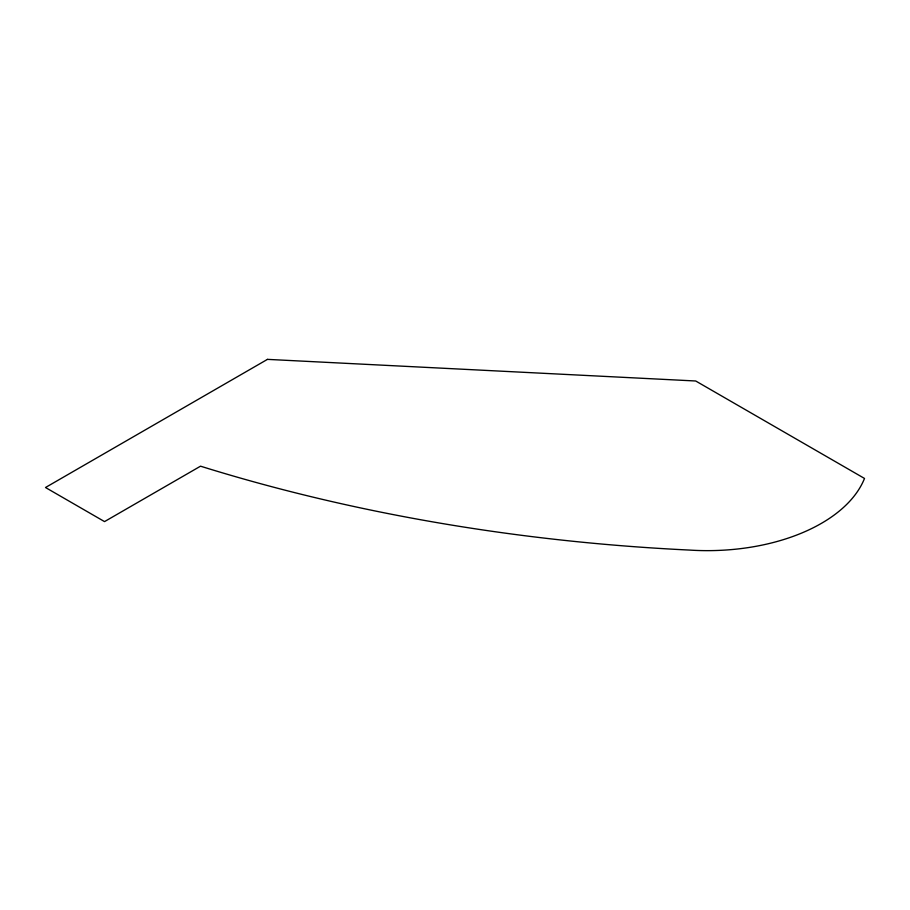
<?xml version="1.0" encoding="UTF-8"?>
<svg xmlns="http://www.w3.org/2000/svg" width="910" height="910" viewBox="0 0 910 910"><rect width="100%" height="100%" fill="white"/><g stroke="black" fill="none" stroke-linecap="round" stroke-linejoin="round"><path stroke-width="1.36" d="M267.46 359.37L45.5 487.51L104.536 521.601L200.53 466.182A1247.53 720.254 0 0 0 689.507 550.072A161.286 93.116 0 0 0 864.5 478.444L695.706 380.994L267.46 359.37"/></g></svg>
